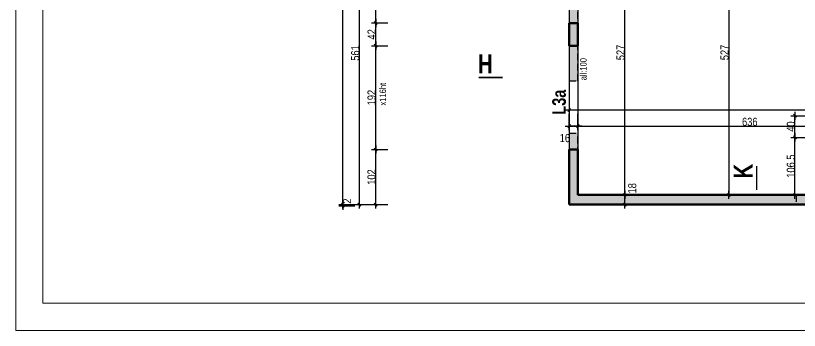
# Model space of a CAD drawing. Header units: centimetres. Extents: x 26018 to 82487, y -36363 to -12761.
# Drawn here: x 66895 to 68344, y -23027 to -22445 of the extents above; entities that cross this region are included whole.
import ezdxf
from ezdxf.enums import TextEntityAlignment as Align

# ---------------------------------------------------------------- set-up
doc = ezdxf.new("R2010")
doc.units = ezdxf.units.CM
doc.header["$LTSCALE"] = 0.5
doc.linetypes.add('CACHEX2', pattern=[19.05, 12.7, -6.35])
doc.layers.get('DEFPOINTS').update_dxf_attribs({"linetype": 'CONTINUOUS'})
doc.layers.add('01_Cad_1_', color=5, linetype='CONTINUOUS', lineweight=9)
doc.layers.add('01_murs_coup', color=5, linetype='CONTINUOUS', lineweight=60)
for name, color, linetype in [('01_cote_gen', 4, 'CONTINUOUS'), ('01_linteaux', 2, 'CONTINUOUS'), ('01_murs_sup', 2, 'CACHEX2'), ('01_poch_murs', 253, 'CONTINUOUS'), ('01_texte', 230, 'CONTINUOUS'), ('AA_COTES', 2, 'CONTINUOUS')]:
    doc.layers.add(name, color=color, linetype=linetype)
doc.styles.add('impact', font='impact.ttf')
doc.styles.add('MATTE_TXT', font='arial.ttf')
doc.styles.add('STYLE2', font='ARIALN.TTF')
doc.dimstyles.new('JB50', dxfattribs={"dimscale": 0.1, "dimtxt": 150, "dimasz": 15, "dimexe": 0.1, "dimexo": 0.1, "dimgap": 0.09, "dimtad": 1, "dimdec": 1, "dimdsep": 46, "dimtxsty": 'STYLE2', "dimblk1": 'BOND_G', "dimblk2": 'BOND_D', "dimsah": 1, "dimcen": 1.5, "dimdle": 0.01, "dimse1": 1, "dimse2": 1, "dimclrd": 4, "dimclre": 2, "dimclrt": 6, "dimazin": 2, "dimtfac": 2.333333, "dimtdec": 1, "dimtix": 1, "dimtmove": 2, "dimatfit": 3, "dimldrblk": 'BOND_G', "dimfxl": 1, "dimtolj": 1, "dimtzin": 0, "dimarcsym": 0})

# ---------------------------------------------------------------- blocks, each defined once
blk = doc.blocks.new('BOND_G')
at = {"layer": 'AA_COTES', "color": 0}
for p, q in [((0, -5), (0, 15)), ((5, 0), (-5, 0)), ((1.77, 1.77), (-1.77, -1.77))]:
    blk.add_line(p, q, dxfattribs=at)
blk = doc.blocks.new('BOND_D')
at = {"layer": 'AA_COTES', "color": 0}
for p, q in [((5, 0), (-5, 0)), ((-1.77, -1.77), (1.77, 1.77)), ((0, 5), (0, -15))]:
    blk.add_line(p, q, dxfattribs=at)
blk = doc.blocks.new('*D5623')
at = {"layer": '01_cote_gen', "color": 4, "lineweight": -2, "transparency": 16777216}
blk.add_line((67919.6, -22619.1), (69450.6, -22619.1), dxfattribs=at)
at = {"layer": 'DEFPOINTS', "color": 0}
for p in [(69452.1, -22619.1), (67918.1, -22728.4), (69452.1, -22728.4)]:
    blk.add_point(p, dxfattribs=at)
at = {"layer": '01_cote_gen', "color": 4, "lineweight": -2, "transparency": 16777216, "xscale": 1.5, "yscale": 1.5, "zscale": 1.5, "rotation": 180}
blk.add_blockref('BOND_G', (67918.1, -22619.1), dxfattribs=at)
at = {"layer": '01_cote_gen', "color": 4, "lineweight": -2, "transparency": 16777216, "xscale": 1.5, "yscale": 1.5, "zscale": 1.5}
blk.add_blockref('BOND_D', (69452.1, -22619.1), dxfattribs=at)
at = {"layer": '01_cote_gen', "color": 6, "transparency": 16777216, "insert": (68685.1, -22611.4), "char_height": 15, "attachment_point": 5, "style": 'STYLE2'}
blk.add_mtext('\\A1;1534', dxfattribs=at)
blk = doc.blocks.new('*D5624')
at = {"layer": '01_cote_gen', "color": 4, "lineweight": -2, "transparency": 16777216}
blk.add_line((67932.6, -22649), (67919.6, -22649), dxfattribs=at)
at = {"layer": 'DEFPOINTS', "color": 0}
for p in [(67918.1, -22649), (67918.1, -22694.3), (67934.1, -22694.3)]:
    blk.add_point(p, dxfattribs=at)
at = {"layer": '01_cote_gen', "color": 4, "lineweight": -2, "transparency": 16777216, "xscale": 1.5, "yscale": 1.5, "zscale": 1.5, "rotation": 180}
blk.add_blockref('BOND_D', (67918.1, -22649), dxfattribs=at)
at = {"layer": '01_cote_gen', "color": 4, "lineweight": -2, "transparency": 16777216, "xscale": 1.5, "yscale": 1.5, "zscale": 1.5}
blk.add_blockref('BOND_G', (67934.1, -22649), dxfattribs=at)
at = {"layer": '01_cote_gen', "color": 6, "transparency": 16777216, "insert": (67910.1, -22671.3), "char_height": 15, "attachment_point": 5, "style": 'STYLE2'}
blk.add_mtext('\\A1;16', dxfattribs=at)
blk = doc.blocks.new('*D5625')
at = {"layer": '01_cote_gen', "color": 4, "lineweight": -2, "transparency": 16777216}
blk.add_line((67935.6, -22649), (68568.6, -22649), dxfattribs=at)
at = {"layer": 'DEFPOINTS', "color": 0}
for p in [(68570.1, -22649), (67934.1, -22661.4), (68570.1, -22691.9)]:
    blk.add_point(p, dxfattribs=at)
at = {"layer": '01_cote_gen', "color": 4, "lineweight": -2, "transparency": 16777216, "xscale": 1.5, "yscale": 1.5, "zscale": 1.5, "rotation": 180}
blk.add_blockref('BOND_G', (67934.1, -22649), dxfattribs=at)
at = {"layer": '01_cote_gen', "color": 4, "lineweight": -2, "transparency": 16777216, "xscale": 1.5, "yscale": 1.5, "zscale": 1.5}
blk.add_blockref('BOND_D', (68570.1, -22649), dxfattribs=at)
at = {"layer": '01_cote_gen', "color": 6, "transparency": 16777216, "insert": (68252.1, -22641.3), "char_height": 15, "attachment_point": 5, "style": 'STYLE2'}
blk.add_mtext('\\A1;636', dxfattribs=at)
blk = doc.blocks.new('*D5667')
at = {"layer": '01_cote_gen', "color": 4, "lineweight": -2, "transparency": 16777216}
blk.add_line((67499.5, -22792.8), (67499.5, -20107.8), dxfattribs=at)
at = {"layer": 'DEFPOINTS', "color": 0}
for p in [(67499.5, -20106.3), (67767.2, -20106.3), (67522, -22794.3)]:
    blk.add_point(p, dxfattribs=at)
at = {"layer": '01_cote_gen', "color": 4, "lineweight": -2, "transparency": 16777216, "xscale": 1.5, "yscale": 1.5, "zscale": 1.5}
for name, p, rotation in [('BOND_D', (67499.5, -20106.3), 90), ('BOND_G', (67499.5, -22794.3), 270)]:
    blk.add_blockref(name, p, dxfattribs=dict(at, rotation=rotation))
at = {"layer": '01_cote_gen', "color": 6, "transparency": 16777216, "insert": (67491.8, -21450.3), "char_height": 15, "attachment_point": 5, "rotation": 90, "style": 'STYLE2'}
blk.add_mtext('\\A1;2688', dxfattribs=at)
blk = doc.blocks.new('*D5683')
at = {"layer": '01_cote_gen', "color": 4, "lineweight": -2, "transparency": 16777216}
for p, q in [((67499.5, -22792.8), (67499.5, -22791.3)), ((67499.5, -22794.3), (67499.5, -22796.3)), ((67499.5, -22797.8), (67499.5, -22799.3))]:
    blk.add_line(p, q, dxfattribs=at)
at = {"layer": 'DEFPOINTS', "color": 0}
for p in [(67502.4, -22794.3), (67499.5, -22796.3), (67503.1, -22796.3)]:
    blk.add_point(p, dxfattribs=at)
at = {"layer": '01_cote_gen', "color": 4, "lineweight": -2, "transparency": 16777216, "xscale": 1.5, "yscale": 1.5, "zscale": 1.5}
for name, p, rotation in [('BOND_G', (67499.5, -22794.3), 270), ('BOND_D', (67499.5, -22796.3), 90)]:
    blk.add_blockref(name, p, dxfattribs=dict(at, rotation=rotation))
at = {"layer": '01_cote_gen', "color": 6, "transparency": 16777216, "insert": (67507.4, -22787.9), "char_height": 15, "attachment_point": 5, "rotation": 90, "style": 'STYLE2'}
blk.add_mtext('\\A1;2', dxfattribs=at)
blk = doc.blocks.new('*D5687')
at = {"layer": '01_cote_gen', "color": 4, "lineweight": -2, "transparency": 16777216}
blk.add_line((68020.9, -22792.8), (68020.9, -22777.8), dxfattribs=at)
at = {"layer": 'DEFPOINTS', "color": 0}
for p in [(68020.9, -22776.3), (68034, -22776.3), (68034, -22794.3)]:
    blk.add_point(p, dxfattribs=at)
at = {"layer": '01_cote_gen', "color": 4, "lineweight": -2, "transparency": 16777216, "xscale": 1.5, "yscale": 1.5, "zscale": 1.5}
for name, p, rotation in [('BOND_D', (68020.9, -22776.3), 90), ('BOND_G', (68020.9, -22794.3), 270)]:
    blk.add_blockref(name, p, dxfattribs=dict(at, rotation=rotation))
at = {"layer": '01_cote_gen', "color": 6, "transparency": 16777216, "insert": (68034.7, -22764.2), "char_height": 15, "attachment_point": 5, "rotation": 90, "style": 'STYLE2'}
blk.add_mtext('\\A1;18', dxfattribs=at)
blk = doc.blocks.new('*D5695')
at = {"layer": '01_cote_gen', "color": 4, "lineweight": -2, "ltscale": 2, "transparency": 16777216}
blk.add_line((67530.1, -22792.8), (67530.1, -22234.8), dxfattribs=at)
at = {"layer": 'DEFPOINTS', "color": 0, "ltscale": 2}
for p in [(67530.1, -22233.3), (68032.1, -22233.3), (67918.1, -22794.3)]:
    blk.add_point(p, dxfattribs=at)
at = {"layer": '01_cote_gen', "color": 4, "lineweight": -2, "ltscale": 2, "transparency": 16777216, "xscale": 1.5, "yscale": 1.5, "zscale": 1.5}
for name, p, rotation in [('BOND_D', (67530.1, -22233.3), 90), ('BOND_G', (67530.1, -22794.3), 270)]:
    blk.add_blockref(name, p, dxfattribs=dict(at, rotation=rotation))
at = {"layer": '01_cote_gen', "color": 6, "ltscale": 2, "transparency": 16777216, "insert": (67522.5, -22513.8), "char_height": 15, "attachment_point": 5, "rotation": 90, "style": 'STYLE2'}
blk.add_mtext('\\A1;561', dxfattribs=at)
blk = doc.blocks.new('*D5701')
at = {"layer": '01_cote_gen', "color": 4, "lineweight": -2, "ltscale": 2, "transparency": 16777216}
blk.add_line((67560.3, -22456.8), (67560.3, -22362.8), dxfattribs=at)
at = {"layer": 'DEFPOINTS', "color": 0, "ltscale": 2}
for p in [(67560.3, -22361.3), (67934.1, -22361.3), (67934.1, -22458.3)]:
    blk.add_point(p, dxfattribs=at)
at = {"layer": '01_cote_gen', "color": 4, "lineweight": -2, "ltscale": 2, "transparency": 16777216, "xscale": 1.5, "yscale": 1.5, "zscale": 1.5}
for name, p, rotation in [('BOND_D', (67560.3, -22361.3), 90), ('BOND_G', (67560.3, -22458.3), 270)]:
    blk.add_blockref(name, p, dxfattribs=dict(at, rotation=rotation))
at = {"layer": '01_cote_gen', "color": 6, "ltscale": 2, "transparency": 16777216, "insert": (67552.7, -22409.8), "char_height": 15, "attachment_point": 5, "rotation": 90, "style": 'STYLE2'}
blk.add_mtext('\\A1;97', dxfattribs=at)
blk = doc.blocks.new('*D5702')
at = {"layer": '01_cote_gen', "color": 4, "lineweight": -2, "ltscale": 2, "transparency": 16777216}
blk.add_line((67560.3, -22498.8), (67560.3, -22459.8), dxfattribs=at)
at = {"layer": 'DEFPOINTS', "color": 0, "ltscale": 2}
for p in [(67560.3, -22458.3), (67934.1, -22458.3), (67934.1, -22500.3)]:
    blk.add_point(p, dxfattribs=at)
at = {"layer": '01_cote_gen', "color": 4, "lineweight": -2, "ltscale": 2, "transparency": 16777216, "xscale": 1.5, "yscale": 1.5, "zscale": 1.5}
for name, p, rotation in [('BOND_D', (67560.3, -22458.3), 90), ('BOND_G', (67560.3, -22500.3), 270)]:
    blk.add_blockref(name, p, dxfattribs=dict(at, rotation=rotation))
at = {"layer": '01_cote_gen', "color": 6, "ltscale": 2, "transparency": 16777216, "insert": (67552.8, -22479.3), "char_height": 15, "attachment_point": 5, "rotation": 90, "style": 'STYLE2'}
blk.add_mtext('\\A1;42', dxfattribs=at)
blk = doc.blocks.new('*D5703')
at = {"layer": '01_cote_gen', "color": 4, "lineweight": -2, "ltscale": 2, "transparency": 16777216}
blk.add_line((67560.3, -22690.8), (67560.3, -22501.8), dxfattribs=at)
at = {"layer": 'DEFPOINTS', "color": 0, "ltscale": 2}
for p in [(67560.3, -22500.3), (67918.1, -22500.3), (67918.1, -22692.3)]:
    blk.add_point(p, dxfattribs=at)
at = {"layer": '01_cote_gen', "color": 4, "lineweight": -2, "ltscale": 2, "transparency": 16777216, "xscale": 1.5, "yscale": 1.5, "zscale": 1.5}
for name, p, rotation in [('BOND_D', (67560.3, -22500.3), 90), ('BOND_G', (67560.3, -22692.3), 270)]:
    blk.add_blockref(name, p, dxfattribs=dict(at, rotation=rotation))
at = {"layer": '01_cote_gen', "color": 6, "ltscale": 2, "transparency": 16777216, "insert": (67552.7, -22596.3), "char_height": 15, "attachment_point": 5, "rotation": 90, "style": 'STYLE2'}
blk.add_mtext('\\A1;192', dxfattribs=at)
blk = doc.blocks.new('*D5704')
at = {"layer": '01_cote_gen', "color": 4, "lineweight": -2, "ltscale": 2, "transparency": 16777216}
blk.add_line((67560.3, -22792.8), (67560.3, -22693.8), dxfattribs=at)
at = {"layer": 'DEFPOINTS', "color": 0, "ltscale": 2}
for p in [(67560.3, -22692.3), (67926.1, -22692.3), (67918.1, -22794.3)]:
    blk.add_point(p, dxfattribs=at)
at = {"layer": '01_cote_gen', "color": 4, "lineweight": -2, "ltscale": 2, "transparency": 16777216, "xscale": 1.5, "yscale": 1.5, "zscale": 1.5}
for name, p, rotation in [('BOND_D', (67560.3, -22692.3), 90), ('BOND_G', (67560.3, -22794.3), 270)]:
    blk.add_blockref(name, p, dxfattribs=dict(at, rotation=rotation))
at = {"layer": '01_cote_gen', "color": 6, "ltscale": 2, "transparency": 16777216, "insert": (67552.7, -22743.3), "char_height": 15, "attachment_point": 5, "rotation": 90, "style": 'STYLE2'}
blk.add_mtext('\\A1;102', dxfattribs=at)
blk = doc.blocks.new('*D5635')
at = {"layer": '01_cote_gen', "color": 4, "lineweight": -2, "ltscale": 2, "transparency": 16777216}
blk.add_line((68213.2, -22250.8), (68213.2, -22774.9), dxfattribs=at)
at = {"layer": 'DEFPOINTS', "color": 0, "ltscale": 2}
for p in [(68162.1, -22249.3), (68175.6, -22776.4), (68213.2, -22776.4)]:
    blk.add_point(p, dxfattribs=at)
at = {"layer": '01_cote_gen', "color": 4, "lineweight": -2, "ltscale": 2, "transparency": 16777216, "xscale": 1.5, "yscale": 1.5, "zscale": 1.5}
for name, p, rotation in [('BOND_G', (68213.2, -22249.3), 90), ('BOND_D', (68213.2, -22776.4), 270)]:
    blk.add_blockref(name, p, dxfattribs=dict(at, rotation=rotation))
at = {"layer": '01_cote_gen', "color": 6, "ltscale": 2, "transparency": 16777216, "insert": (68205.5, -22512.8), "char_height": 15, "attachment_point": 5, "rotation": 90, "style": 'STYLE2'}
blk.add_mtext('\\A1;527', dxfattribs=at)
blk = doc.blocks.new('*D5650')
at = {"layer": '01_cote_gen', "color": 4, "lineweight": -2, "ltscale": 2, "transparency": 16777216}
blk.add_line((68020.9, -22774.8), (68020.9, -22250.8), dxfattribs=at)
at = {"layer": 'DEFPOINTS', "color": 0, "ltscale": 2}
for p in [(68020.9, -22249.3), (68084.3, -22249.3), (68084.3, -22776.3)]:
    blk.add_point(p, dxfattribs=at)
at = {"layer": '01_cote_gen', "color": 4, "lineweight": -2, "ltscale": 2, "transparency": 16777216, "xscale": 1.5, "yscale": 1.5, "zscale": 1.5}
for name, p, rotation in [('BOND_D', (68020.9, -22249.3), 90), ('BOND_G', (68020.9, -22776.3), 270)]:
    blk.add_blockref(name, p, dxfattribs=dict(at, rotation=rotation))
at = {"layer": '01_cote_gen', "color": 6, "ltscale": 2, "transparency": 16777216, "insert": (68013.2, -22512.8), "char_height": 15, "attachment_point": 5, "rotation": 90, "style": 'STYLE2'}
blk.add_mtext('\\A1;527', dxfattribs=at)
blk = doc.blocks.new('*D6700')
at = {"layer": '01_poch_murs', "color": 4, "lineweight": -2, "transparency": 16777216}
blk.add_line((68335.7, -22774.9), (68335.7, -22671.4), dxfattribs=at)
at = {"layer": 'DEFPOINTS', "color": 0}
for p in [(68335.7, -22669.9), (68439.3, -22669.9), (68350, -22776.4)]:
    blk.add_point(p, dxfattribs=at)
at = {"layer": '01_poch_murs', "color": 4, "lineweight": -2, "transparency": 16777216, "xscale": 1.5, "yscale": 1.5, "zscale": 1.5}
for name, p, rotation in [('BOND_D', (68335.7, -22669.9), 90), ('BOND_G', (68335.7, -22776.4), 270)]:
    blk.add_blockref(name, p, dxfattribs=dict(at, rotation=rotation))
at = {"layer": '01_poch_murs', "color": 6, "transparency": 16777216, "insert": (68328.1, -22723.1), "char_height": 15, "attachment_point": 5, "rotation": 90, "style": 'STYLE2'}
blk.add_mtext('\\A1;106.5', dxfattribs=at)
blk = doc.blocks.new('*D6698')
at = {"layer": '01_poch_murs', "color": 4, "lineweight": -2, "transparency": 16777216}
blk.add_line((68335.7, -22668.4), (68335.7, -22631.4), dxfattribs=at)
at = {"layer": 'DEFPOINTS', "color": 0}
for p in [(68335.7, -22629.9), (68449.3, -22629.9), (68358.2, -22669.9)]:
    blk.add_point(p, dxfattribs=at)
at = {"layer": '01_poch_murs', "color": 4, "lineweight": -2, "transparency": 16777216, "xscale": 1.5, "yscale": 1.5, "zscale": 1.5}
for name, p, rotation in [('BOND_D', (68335.7, -22629.9), 90), ('BOND_G', (68335.7, -22669.9), 270)]:
    blk.add_blockref(name, p, dxfattribs=dict(at, rotation=rotation))
at = {"layer": '01_poch_murs', "color": 6, "transparency": 16777216, "insert": (68328.1, -22649.9), "char_height": 15, "attachment_point": 5, "rotation": 90, "style": 'STYLE2'}
blk.add_mtext('\\A1;40', dxfattribs=at)

msp = doc.modelspace()

# ---------------------------------------------------------------- hatches: boundary and pattern name
at = {"layer": '01_murs_sup'}
h = msp.add_hatch(dxfattribs=at)
h.set_pattern_fill('DASH', color=256, scale=2.5, angle=45)
h.set_pattern_definition([(45, (-9539.843, 1e-08), (9e-16, 11.22532015), [7.9375, -7.9375])])
h.paths.add_polyline_path([(69038.112, -21969.389), (69018.112, -21969.389), (69018.112, -22095.389), (69038.112, -22095.389)])
h.paths.add_polyline_path([(68316.108, -21941.388), (68296.108, -21941.388), (68296.108, -22046.388), (68316.108, -22046.388)])
h.paths.add_polyline_path([(68623.113, -22174.341), (68605.138, -22174.34), (68605.113, -22525.357), (68570.114, -22525.357), (68570.114, -22776.412), (68435.11, -22776.393), (68435.11, -22794.421), (68623.113, -22794.421), (68623.113, -22776.421), (68588.114, -22776.415), (68588.114, -22543.357), (68623.113, -22543.357)])
h.paths.add_polyline_path([(68765.109, -22473.326), (68747.109, -22473.327), (68747.109, -22794.395), (68929.125, -22794.394), (68929.123, -22776.388), (68765.109, -22776.388)])
h.paths.add_polyline_path([(69452.108, -22628.331), (69436.108, -22628.333), (69436.108, -22776.39), (69026.123, -22776.388), (69026.125, -22794.393), (69452.125, -22794.39)])
h.paths.add_polyline_path([(69452.108, -21669.332), (69436.108, -21669.332), (69436.108, -22531.348), (69452.108, -22531.348)])
h.paths.add_polyline_path([(68338.11, -22776.379), (67934.11, -22776.32), (67934.125, -22662.319), (67918.125, -22662.319), (67918.11, -22794.317), (68338.11, -22794.379)])
h.paths.add_polyline_path([(67934.185, -21623.322), (67918.185, -21623.322), (67918.1, -22565.318), (67934.1, -22565.318)])
at = {"layer": '01_poch_murs'}
h = msp.add_hatch(color=256, dxfattribs=at)
h.dxf.hatch_style = 1
h.paths.add_polyline_path([(67934.11, -22249.323), (67962.114, -22249.323), (67962.114, -22233.323), (67918.11, -22233.323), (67918.11, -22361.323), (67934.11, -22361.323)])
h.paths.add_polyline_path([(67934.11, -22458.323), (67918.11, -22458.323), (67918.11, -22500.323), (67934.11, -22500.323)])
h.paths.add_polyline_path([(68631.127, -22776.422), (68588.114, -22776.415), (68588.114, -22572.97), (68570.114, -22572.97), (68570.114, -22776.412), (67934.11, -22776.32), (67934.11, -22692.323), (67918.11, -22692.323), (67918.11, -22794.317), (68631.129, -22794.423)])
h.paths.add_polyline_path([(68623.113, -22522.97), (68605.114, -22522.97), (68605.113, -22525.357), (68570.114, -22525.357), (68570.114, -22572.97), (68588.114, -22572.97), (68588.114, -22543.317), (68623.113, -22543.317)])
h.paths.add_polyline_path([(68623.113, -22519.395), (68605.114, -22519.395), (68605.114, -22522.97), (68623.113, -22522.97)])

# ---------------------------------------------------------------- linework, layer by layer
at = {"layer": '01_Cad_1_'}
for p, q in [((66894.551, -23026.925), (66894.551, -18826.925)), ((71784.551, -23026.925), (66894.551, -23026.925))]:
    msp.add_line(p, q, dxfattribs=at)
at = {"layer": '01_Cad_1_', "color": 2}
for p, q in [((66944.551, -22976.925), (66944.551, -18876.925)), ((71784.551, -22976.925), (66944.551, -22976.925))]:
    msp.add_line(p, q, dxfattribs=at)
at = {"layer": '01_linteaux'}
for p, q in [((67918.11, -22361.323), (67918.11, -22458.323)), ((67934.11, -22361.323), (67934.11, -22458.323)), ((67918.11, -22500.323), (67918.11, -22692.323)), ((67934.11, -22500.323), (67934.11, -22692.323))]:
    msp.add_line(p, q, dxfattribs=at)
at = {"layer": '01_murs_coup'}
for p, q in [((67918.11, -22458.323), (67934.11, -22458.323)), ((67918.11, -22458.323), (67918.11, -22500.323)), ((67934.11, -22500.323), (67934.11, -22458.323)), ((67918.11, -22500.323), (67934.11, -22500.323)), ((67918.11, -22692.323), (67934.11, -22692.323)), ((67918.11, -22692.323), (67918.11, -22794.317)), ((67934.11, -22776.32), (67934.11, -22692.323)), ((68570.114, -22776.412), (67934.11, -22776.32)), ((68631.129, -22794.423), (67918.11, -22794.317))]:
    msp.add_line(p, q, dxfattribs=at)
at = {"layer": '01_murs_sup', "ltscale": 2}
for p, q in [((67918.185, -21623.322), (67918.1, -22565.318)), ((67934.1, -22565.318), (67934.185, -21623.322)), ((67918.1, -22565.318), (67934.1, -22565.318)), ((67918.125, -22662.319), (67918.11, -22794.317)), ((67918.125, -22662.319), (67934.125, -22662.319)), ((67934.11, -22776.32), (67934.125, -22662.319)), ((68338.11, -22776.379), (67934.11, -22776.32)), ((68338.11, -22776.379), (68338.11, -22794.379)), ((68338.11, -22794.379), (67918.11, -22794.317))]:
    msp.add_line(p, q, dxfattribs=at)
at = {"layer": '01_texte', "const_width": 3}
for points in [[(67794.848, -22559.073), (67750.596, -22559.073)], [(68264.8, -22722.747), (68264.8, -22766.998)]]:
    msp.add_lwpolyline(points, dxfattribs=at)

# ---------------------------------------------------------------- texts
at = {"layer": '01_texte', "style": 'impact'}
for s, height, rotation, p in [('H', 35, 0, (67763.223, -22561.925)), ('L3a', 25, 90, (67919.389, -22604.744)), ('K', 35, 90, (68267.653, -22732.406))]:
    msp.add_text(s, height=height, rotation=rotation, dxfattribs=at).set_placement(p, align=Align.BOTTOM_CENTER)
at = {"layer": '01_texte', "style": 'MATTE_TXT', "width": 0.8}
for s, p in [('all:100', (67953.902, -22543.767)), ('x116ht', (67582.964, -22590.009))]:
    msp.add_text(s, height=12, rotation=90, dxfattribs=at).set_placement(p, align=Align.BOTTOM_CENTER)

# ---------------------------------------------------------------- dimensions: what is measured, and where the dimension line sits
at = {"layer": '01_cote_gen'}
dim = msp.add_linear_dim(base=(67499.454, -20106.333), p1=(67521.954, -22794.314), p2=(67767.207, -20106.333), angle=90, dimstyle='JB50', dxfattribs=at)
dim.commit()
dim.dimension.update_dxf_attribs({"geometry": '*D5667', "text_midpoint": (67491.787, -21450.324)})
at = {"layer": '01_cote_gen', "ltscale": 2}
for base, p1, p2, picture, middle in [((67530.127, -22233.323), (67918.11, -22794.317), (68032.11, -22233.323), '*D5695', (67522.459, -22513.82)), ((68020.883, -22249.323), (68084.281, -22776.345), (68084.281, -22249.323), '*D5650', (68013.216, -22512.834)), ((68213.216, -22776.355), (68162.11, -22249.323), (68175.6, -22776.355), '*D5635', (68205.549, -22512.839)), ((67560.327, -22361.323), (67934.11, -22458.323), (67934.11, -22361.323), '*D5701', (67552.659, -22409.823)), ((67560.327, -22458.323), (67934.11, -22500.323), (67934.11, -22458.323), '*D5702', (67552.787, -22479.323)), ((67560.327, -22500.323), (67918.11, -22692.323), (67918.11, -22500.323), '*D5703', (67552.659, -22596.323)), ((67560.327, -22692.323), (67918.11, -22794.317), (67926.11, -22692.323), '*D5704', (67552.659, -22743.32))]:
    dim = msp.add_linear_dim(base=base, p1=p1, p2=p2, angle=90, dimstyle='JB50', dxfattribs=at)
    dim.commit()
    dim.dimension.update_dxf_attribs({"geometry": picture, "text_midpoint": middle})
at = {"layer": '01_cote_gen'}
for base, p1, p2, picture, middle in [((69452.125, -22619.1), (67918.131, -22728.427), (69452.125, -22728.427), '*D5623', (68685.128, -22611.433)), ((68570.129, -22648.967), (67934.125, -22661.397), (68570.129, -22691.9), '*D5625', (68252.127, -22641.299))]:
    dim = msp.add_linear_dim(base=base, p1=p1, p2=p2, dimstyle='JB50', dxfattribs=at)
    dim.commit()
    dim.dimension.update_dxf_attribs({"geometry": picture, "text_midpoint": middle})
dim = msp.add_linear_dim(base=(67918.125, -22648.967), p1=(67934.125, -22694.253), p2=(67918.125, -22694.323), dimstyle='JB50', dxfattribs=at)
dim.commit()
dim.dimension.update_dxf_attribs({"geometry": '*D5624', "text_midpoint": (67910.125, -22671.299), "dimtype": 160})
for base, p1, p2, picture, middle in [((68020.883, -22776.334), (68034.004, -22794.334), (68034.007, -22776.334), '*D5687', (68034.71, -22764.159)), ((67499.454, -22796.314), (67502.411, -22794.314), (67503.058, -22796.314), '*D5683', (67507.447, -22787.875))]:
    dim = msp.add_linear_dim(base=base, p1=p1, p2=p2, angle=90, dimstyle='JB50', dxfattribs=at)
    dim.commit()
    dim.dimension.update_dxf_attribs({"geometry": picture, "text_midpoint": middle, "dimtype": 160})
at = {"layer": '01_poch_murs'}
for base, p1, p2, picture, middle in [((68335.72, -22629.895), (68358.22, -22669.895), (68449.331, -22629.895), '*D6698', (68328.052, -22649.895)), ((68335.72, -22669.895), (68350.018, -22776.365), (68439.331, -22669.895), '*D6700', (68328.052, -22723.13))]:
    dim = msp.add_linear_dim(base=base, p1=p1, p2=p2, angle=90, dimstyle='JB50', dxfattribs=at)
    dim.commit()
    dim.dimension.update_dxf_attribs({"geometry": picture, "text_midpoint": middle})

doc.saveas('drawing.dxf')
